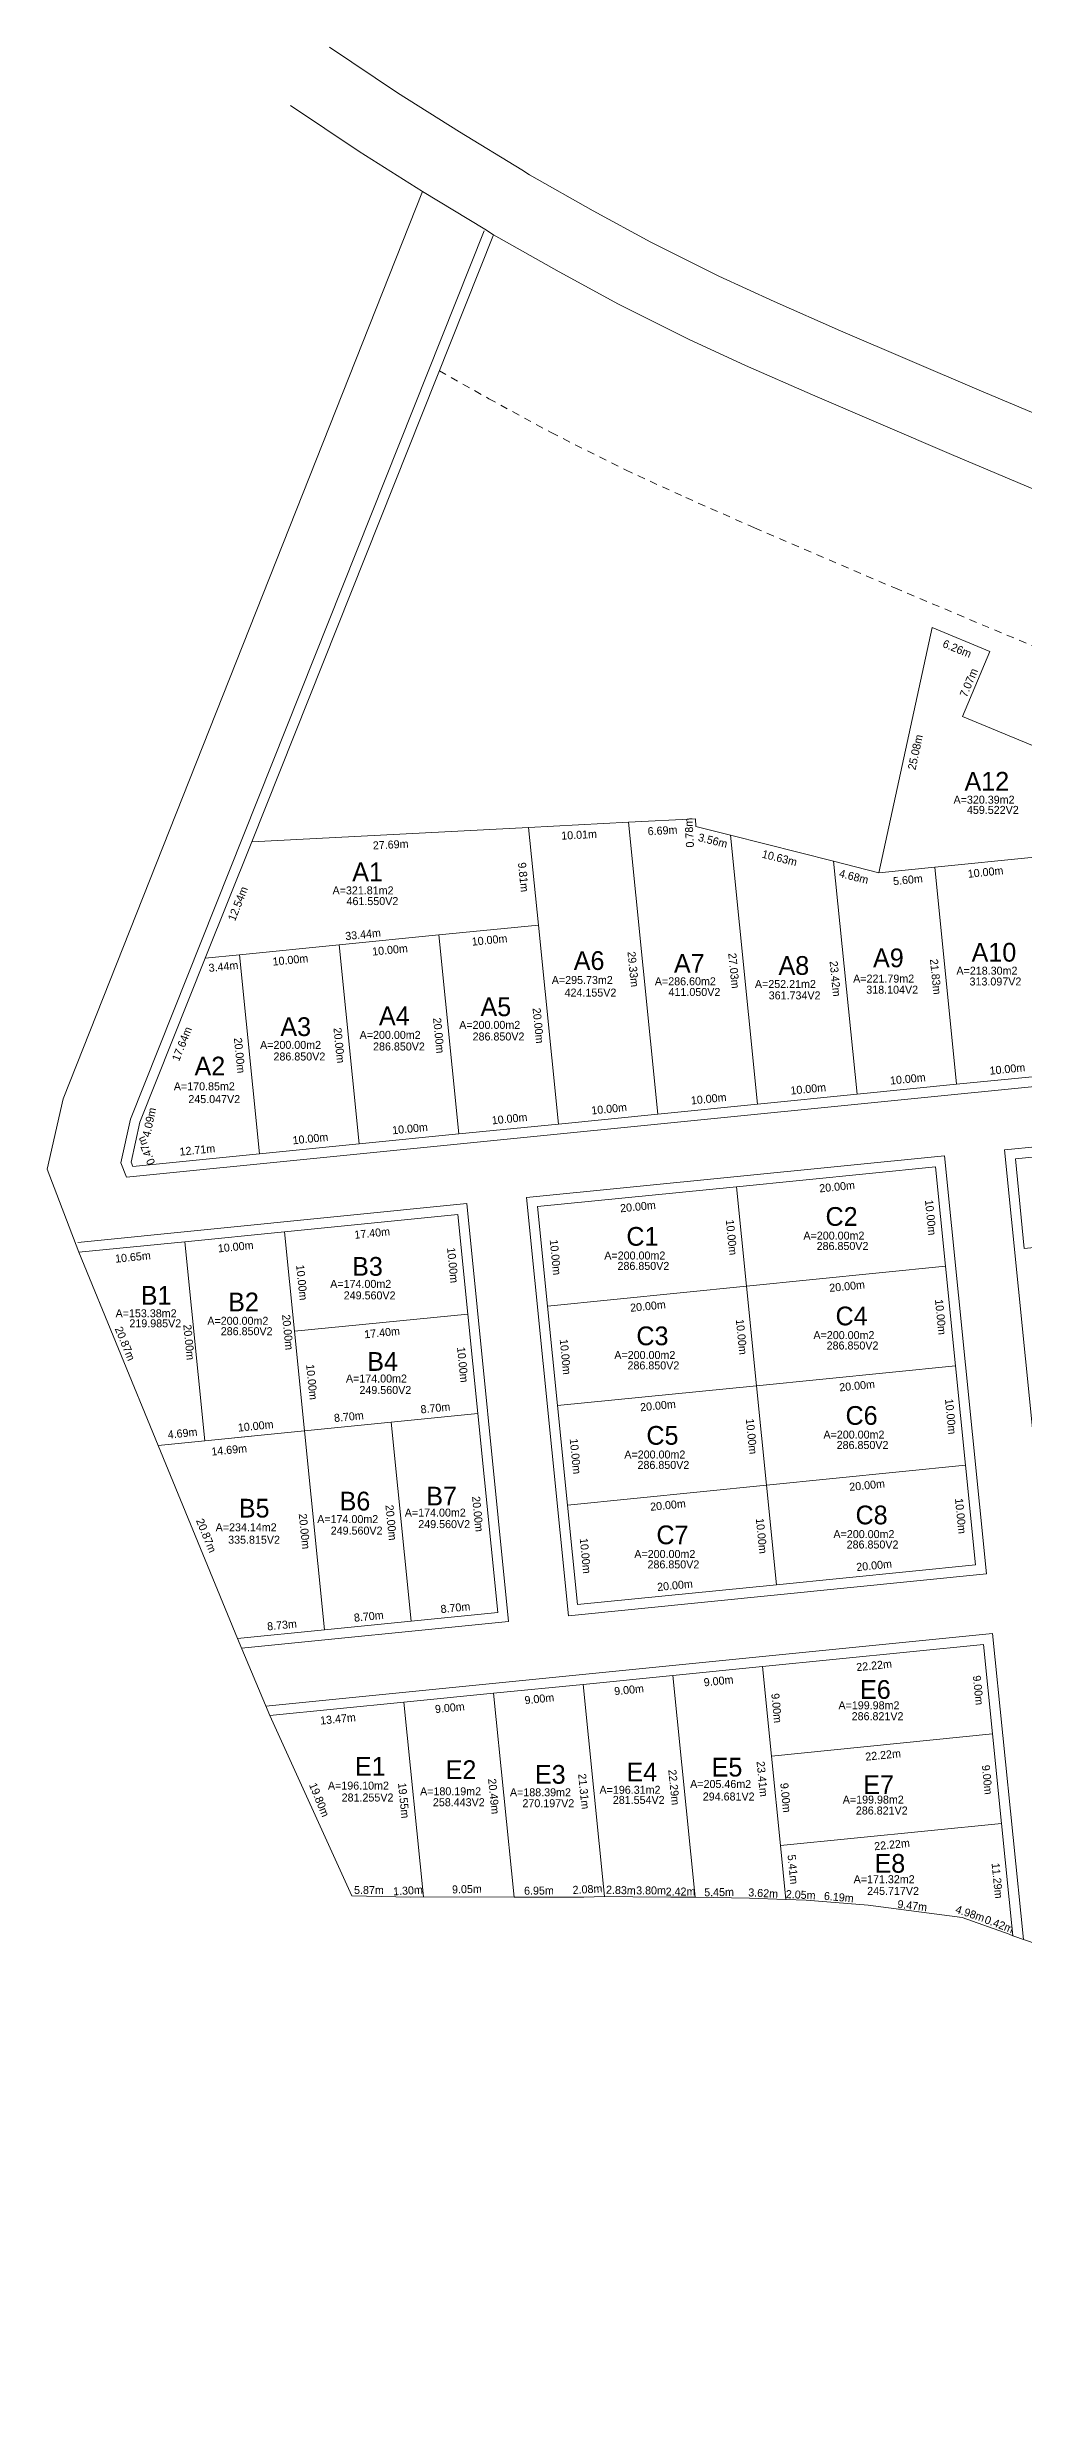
# Model space of a CAD drawing. Header units: metres. Extents: x 20 to 275, y 16 to 253.
# Drawn here: x 20.3 to 117.9, y 16.4 to 252.9 of the extents above; entities that cross this region are included whole.
import ezdxf
from ezdxf.enums import TextEntityAlignment as Align

# ---------------------------------------------------------------- set-up
doc = ezdxf.new("R2010")
doc.units = ezdxf.units.M
doc.linetypes.add('JIS_02_0.7', pattern=[1.35, 0.75, -0.6])
for name, color, linetype, lineweight in [('ACER', 250, 'Continuous', 9), ('CA 4', 250, 'Continuous', 5), ('DERECHO DE VIA', 250, 'JIS_02_0.7', 5), ('LIMITE', 250, 'Continuous', 9), ('LOTES', 250, 'Continuous', 9), ('NOMENCLATURA', 16, 'Continuous', 5)]:
    doc.layers.add(name, color=color, linetype=linetype, lineweight=lineweight)
doc.styles.get("Standard").update_dxf_attribs({"font": ''})
doc.styles.get('Standard').set_extended_font_data('Caviar Dreams')

msp = doc.modelspace()

# ---------------------------------------------------------------- linework, layer by layer
at = {"layer": 'ACER'}
for p, q in [((115.98, 142.69), (140.11, 145.1)), ((68.2, 137.92), (109.99, 142.1)), ((109.99, 142.1), (114.19, 100.31)), ((120.16, 100.89), (115.98, 142.69)), ((72.4, 96.11), (68.2, 137.92)), ((114.19, 100.31), (72.4, 96.11))]:
    msp.add_line(p, q, dxfattribs=at)
for points in [[(171.64, 43.45), (202.92, 119.15), (221.4, 111.51), (223.7, 117.05), (141.02, 151.22), (28.24, 139.96), (27.67, 141.38), (28.62, 145.76), (63.98, 234.58)], [(23.37, 133.44), (62.23, 137.32), (66.42, 95.54), (39.74, 92.87)], [(42.15, 87.08), (114.79, 94.34), (117.86, 63.74)]]:
    msp.add_lwpolyline(points, dxfattribs=at)
at = {"layer": 'CA 4'}
for points in [[(48.52, 252.95), (55.3, 248.4), (61.52, 244.48), (67.75, 240.7), (68.52, 240.21), (74.88, 236.61), (80.64, 233.47), (87.42, 230.06), (92.96, 227.52), (99.57, 224.6), (113.43, 218.67), (124.53, 213.99)], [(44.62, 247.13), (51.49, 242.53), (57.83, 238.53), (64.05, 234.76), (64.91, 234.21), (71.48, 230.49), (77.4, 227.27), (84.39, 223.75), (90.09, 221.14), (96.78, 218.18), (110.69, 212.23), (121.82, 207.54)]]:
    msp.add_lwpolyline(points, dxfattribs=at)
at = {"layer": 'DERECHO DE VIA'}
msp.add_lwpolyline([(59.5, 220.61), (64.44, 217.81), (70.67, 214.42), (78.11, 210.68), (84.14, 207.92), (91, 204.89), (105.02, 198.88), (116.2, 194.17), (129.96, 188.4), (149.99, 179.88), (178.85, 167.74), (197.19, 159.66), (202.09, 157.25), (208.69, 152.88), (218.31, 144.35), (221.24, 141.06), (223.67, 137.93), (227.27, 132.64), (230.53, 126.94), (231.69, 124.56), (235.4, 114.01), (235.78, 112.61), (254.24, 16.41)], dxfattribs=at)
at = {"layer": 'LIMITE'}
for points in [[(23.47, 132.45), (20.32, 140.77), (21.89, 147.81), (57.83, 238.53)], [(40.75, 173.5), (64.91, 234.21)], [(39.33, 93.83), (42.56, 86.12)], [(116.82, 64.1), (125.08, 61.27), (134.16, 58.27), (153.99, 56.09), (165.86, 47.85), (169.15, 45.34), (172.54, 43.08), (206.97, 20.88), (241.05, 20.97), (231.95, 66.35)]]:
    msp.add_lwpolyline(points, dxfattribs=at)
at = {"layer": 'LOTES'}
for points in [[(111.78, 186.02), (114.52, 192.54), (108.74, 194.93), (103.43, 170.41), (109.01, 170.97), (118.96, 171.96), (128.91, 172.96), (128.28, 179.18)], [(78.4, 175.46), (68.41, 174.94), (69.39, 165.17), (71.39, 145.27), (81.34, 146.27)], [(88.59, 174.15), (85.13, 175.02), (85.09, 175.8), (78.4, 175.46), (81.34, 146.27), (91.29, 147.26)], [(68.41, 174.94), (40.75, 173.5), (36.11, 161.85), (39.54, 162.19), (49.49, 163.19), (59.44, 164.18), (69.39, 165.17)], [(98.9, 171.56), (88.59, 174.15), (91.29, 147.26), (101.24, 148.26)], [(109.01, 170.97), (103.43, 170.41), (98.9, 171.56), (101.24, 148.26), (111.19, 149.25)], [(118.96, 171.96), (109.01, 170.97), (111.19, 149.25), (121.14, 150.24)], [(59.44, 164.18), (49.49, 163.19), (51.48, 143.29), (61.43, 144.28)], [(69.39, 165.17), (59.44, 164.18), (61.43, 144.28), (71.39, 145.27)], [(39.54, 162.19), (36.11, 161.85), (29.58, 145.46), (28.71, 141.46), (28.88, 141.03), (41.53, 142.29)], [(49.49, 163.19), (39.54, 162.19), (41.53, 142.29), (51.48, 143.29)], [(133.95, 143.48), (117.06, 141.8), (117.95, 132.84), (134.85, 134.53)], [(109.09, 141), (89.19, 139.01), (90.19, 129.06), (110.09, 131.05)], [(89.19, 139.01), (69.29, 137.03), (70.29, 127.08), (90.19, 129.06)], [(61.33, 136.23), (44.02, 134.5), (45.02, 124.55), (62.33, 126.28)], [(34.07, 133.51), (23.47, 132.45), (31.4, 113.14), (36.07, 113.61)], [(44.02, 134.5), (34.07, 133.51), (36.07, 113.61), (46.02, 114.6), (45.02, 124.55)], [(110.09, 131.05), (90.19, 129.06), (91.19, 119.11), (111.09, 121.1)], [(90.19, 129.06), (70.29, 127.08), (71.29, 117.13), (91.19, 119.11)], [(62.33, 126.28), (45.02, 124.55), (46.02, 114.6), (54.67, 115.47), (63.33, 116.33)], [(111.09, 121.1), (91.19, 119.11), (92.19, 109.16), (112.09, 111.15)], [(91.19, 119.11), (71.29, 117.13), (72.29, 107.18), (92.19, 109.16)], [(63.33, 116.33), (54.67, 115.47), (56.67, 95.57), (65.33, 96.43)], [(46.02, 114.6), (31.4, 113.14), (39.33, 93.83), (48.02, 94.7)], [(54.67, 115.47), (46.02, 114.6), (48.02, 94.7), (56.67, 95.57)], [(92.19, 109.16), (72.29, 107.18), (73.29, 97.23), (93.19, 99.21)], [(112.09, 111.15), (92.19, 109.16), (93.19, 99.21), (113.09, 101.2)], [(113.89, 93.24), (91.78, 91.03), (92.68, 82.08), (114.79, 84.29)], [(82.83, 90.14), (73.87, 89.24), (76, 68.04), (78.83, 68), (82.63, 67.96), (85.05, 67.96), (85.05, 67.96)], [(92.68, 82.08), (91.78, 91.03), (82.83, 90.14), (85.05, 67.96), (90.5, 67.87), (94.12, 67.74), (93.58, 73.12)], [(64.92, 88.35), (55.96, 87.45), (57.91, 68), (66.96, 67.96), (66.96, 67.96)], [(73.87, 89.24), (64.92, 88.35), (66.96, 67.96), (73.92, 67.96), (76, 68.04), (76, 68.04)], [(55.96, 87.45), (42.56, 86.12), (50.75, 68.09), (56.62, 67.96), (57.91, 68), (57.91, 68)], [(114.79, 84.29), (92.68, 82.08), (93.58, 73.12), (115.69, 75.33)], [(115.69, 75.33), (93.58, 73.12), (94.12, 67.74), (96.17, 67.66), (102.35, 67.18), (111.73, 65.92), (116.43, 64.26), (116.82, 64.1)]]:
    msp.add_lwpolyline(points, close=True, dxfattribs=at)

# ---------------------------------------------------------------- texts
at = {"layer": 'NOMENCLATURA'}
for s, rotation, p in [('6.26m', 337.5333, (111.24, 192.81)), ('7.07m', 67.2175, (112.4, 189.41)), ('25.08m', 77.7943, (107.06, 182.46)), ('6.69m', 2.9745, (81.8, 174.63)), ('0.78m', 93.1798, (84.47, 174.41)), ('27.69m', 2.9745, (54.63, 173.22)), ('10.01m', 2.9745, (73.46, 174.2)), ('3.56m', 345.8689, (86.83, 173.62)), ('9.81m', 275.7354, (67.9, 169.96)), ('10.63m', 345.8689, (93.5, 171.88)), ('4.68m', 345.8689, (100.92, 170.02)), ('10.00m', 5.704, (114.08, 170.47)), ('12.54m', 68.2752, (39.36, 167.31)), ('5.60m', 5.704, (106.32, 169.7)), ('33.44m', 5.704, (51.87, 164.24)), ('10.00m', 5.704, (64.51, 163.68)), ('3.44m', 5.704, (37.92, 161.03)), ('10.00m', 5.704, (44.61, 161.69)), ('10.00m', 5.704, (44.61, 161.69)), ('10.00m', 5.704, (54.56, 162.69)), ('29.33m', 275.7354, (78.87, 160.76)), ('27.03m', 275.7354, (88.94, 160.61)), ('23.42m', 275.7354, (99.07, 159.81)), ('21.83m', 275.7354, (109.1, 160.01)), ('20.00m', 275.7354, (69.39, 155.12)), ('17.64m', 68.2752, (33.77, 153.29)), ('20.00m', 275.7354, (39.54, 152.14)), ('20.00m', 275.7354, (49.49, 153.14)), ('20.00m', 275.7354, (59.44, 154.13)), ('10.00m', 5.704, (96.36, 148.79)), ('10.00m', 5.704, (106.31, 149.79)), ('10.00m', 5.704, (116.26, 150.78)), ('4.09m', 77.7351, (30.5, 145.45)), ('10.00m', 5.704, (76.46, 146.8)), ('10.00m', 5.704, (86.41, 147.8)), ('10.00m', 5.704, (46.61, 143.82)), ('10.00m', 5.704, (56.56, 144.82)), ('10.00m', 5.704, (66.51, 145.81)), ('0.47m', 111.8008, (30.2, 142.61)), ('12.71m', 5.704, (35.31, 142.69)), ('20.00m', 5.704, (79.34, 137.02)), ('20.00m', 5.704, (99.24, 139.01)), ('10.00m', 275.7354, (108.6, 135.93)), ('17.40m', 5.704, (52.78, 134.37)), ('10.00m', 275.7354, (88.7, 133.94)), ('10.65m', 5.704, (28.87, 131.98)), ('10.00m', 5.704, (39.14, 133.01)), ('10.00m', 275.7354, (60.84, 131.16)), ('10.00m', 275.7354, (71.1, 131.95)), ('10.00m', 275.7354, (45.76, 129.43)), ('20.00m', 5.704, (100.24, 129.06)), ('20.00m', 275.7354, (44.35, 124.46)), ('20.00m', 5.704, (80.34, 127.07)), ('10.00m', 275.7354, (89.7, 123.99)), ('10.00m', 275.7354, (109.6, 125.98)), ('20.87m', 292.3322, (28.09, 123.32)), ('20.00m', 275.7354, (34.48, 123.46)), ('17.40m', 5.704, (53.77, 124.42)), ('10.00m', 275.7354, (72.1, 122)), ('10.00m', 275.7354, (46.76, 119.48)), ('10.00m', 275.7354, (61.84, 121.21)), ('20.00m', 5.704, (101.24, 119.11)), ('8.70m', 5.704, (50.45, 116.02)), ('8.70m', 5.704, (59.1, 116.88)), ('20.00m', 5.704, (81.34, 117.12)), ('10.00m', 275.7354, (110.6, 116.03)), ('4.69m', 5.704, (33.83, 114.36)), ('10.00m', 5.704, (41.14, 115.09)), ('10.00m', 275.7354, (73.1, 112.05)), ('10.00m', 275.7354, (90.7, 114.04)), ('14.69m', 5.704, (38.49, 112.69)), ('20.00m', 5.704, (102.24, 109.16)), ('20.00m', 275.7354, (54.68, 105.42)), ('20.00m', 275.7354, (63.34, 106.28)), ('20.00m', 5.704, (82.34, 107.17)), ('10.00m', 275.7354, (111.6, 106.08)), ('20.87m', 292.3322, (36.21, 104.13)), ('20.00m', 275.7354, (46.02, 104.55)), ('10.00m', 275.7354, (91.7, 104.09)), ('10.00m', 275.7354, (74.1, 102.1)), ('20.00m', 5.704, (83.04, 99.15)), ('20.00m', 5.704, (102.94, 101.14)), ('8.70m', 5.704, (61.1, 96.91)), ('8.73m', 5.704, (43.77, 95.18)), ('8.70m', 5.704, (52.44, 96.05)), ('9.00m', 5.704, (87.4, 89.59)), ('22.22m', 5.704, (102.94, 91.14)), ('9.00m', 275.7354, (113.35, 88.66)), ('9.00m', 5.704, (69.49, 87.8)), ('9.00m', 5.704, (78.45, 88.7)), ('9.00m', 275.7354, (93.21, 86.87)), ('13.47m', 5.704, (49.36, 85.79)), ('9.00m', 5.704, (60.54, 86.91)), ('22.29m', 275.7354, (82.95, 78.95)), ('23.41m', 275.7354, (91.77, 79.79)), ('22.22m', 5.704, (103.84, 82.19)), ('22.22m', 5.704, (103.84, 82.19)), ('9.00m', 275.7354, (114.25, 79.71)), ('19.80m', 292.3155, (47.5, 77.7)), ('19.55m', 275.7354, (55.94, 77.63)), ('20.49m', 275.7354, (64.94, 78.05)), ('21.31m', 275.7354, (73.94, 78.54)), ('9.00m', 275.7354, (94.11, 77.91)), ('22.22m', 5.704, (104.73, 73.23)), ('5.41m', 275.7354, (94.83, 70.74)), ('11.29m', 275.7354, (115.26, 69.61)), ('5.87m', 359.8016, (52.46, 68.68)), ('1.30m', 3.5656, (56.36, 68.63)), ('9.05m', 1.3784, (62.25, 68.77)), ('6.95m', 0.5601, (69.45, 68.62)), ('2.08m', 3.121, (74.3, 68.76)), ('2.83m', 358.1169, (77.64, 68.67)), ('3.80m', 0.0341, (80.65, 68.64)), ('2.42m', 0.5297, (83.6, 68.53)), ('5.45m', 0.755, (87.45, 68.46)), ('3.62m', 356.8454, (91.86, 68.37)), ('2.05m', 357.3578, (95.61, 68.21)), ('6.19m', 354.8879, (99.42, 67.97)), ('9.47m', 353.3346, (106.76, 67.12)), ('4.98m', 341.4008, (112.54, 66.33)), ('0.42m', 339.2594, (115.44, 65.25))]:
    msp.add_text(s, height=0.8, rotation=rotation, dxfattribs=at).set_placement(p, align=Align.MIDDLE)
at = {"layer": 'NOMENCLATURA', "lineweight": 60}
for s, p in [('A=320.39m2', (113.93, 177.71)), ('459.522V2', (114.81, 176.69)), ('A=321.81m2', (51.87, 168.64)), ('461.550V2', (52.81, 167.57)), ('A=218.30m2', (114.22, 160.61)), ('A=295.73m2', (73.78, 159.68)), ('424.155V2', (74.6, 158.42)), ('A=286.60m2', (84.08, 159.55)), ('411.050V2', (84.99, 158.48)), ('A=252.21m2', (94.08, 159.28)), ('361.734V2', (95, 158.14)), ('A=221.79m2', (103.9, 159.82)), ('318.104V2', (104.75, 158.71)), ('313.097V2', (115.07, 159.53)), ('A=200.00m2', (54.58, 154.19)), ('A=200.00m2', (64.53, 155.19)), ('286.850V2', (65.41, 154.03)), ('A=200.00m2', (44.63, 153.19)), ('286.850V2', (45.51, 152.03)), ('286.850V2', (55.46, 153.03)), ('A=170.85m2', (36.01, 149.05)), ('245.047V2', (37, 147.77)), ('A=200.00m2', (79.03, 132.13)), ('A=200.00m2', (98.93, 134.12)), ('286.850V2', (99.79, 133.08)), ('286.850V2', (79.89, 131.09)), ('A=174.00m2', (51.64, 129.29)), ('249.560V2', (52.53, 128.14)), ('A=153.38m2', (30.19, 126.35)), ('219.985V2', (31.11, 125.35)), ('A=200.00m2', (39.36, 125.6)), ('286.850V2', (40.24, 124.56)), ('A=200.00m2', (99.93, 124.17)), ('286.850V2', (100.79, 123.13)), ('A=200.00m2', (80.03, 122.18)), ('286.850V2', (80.89, 121.14)), ('A=174.00m2', (53.21, 119.83)), ('249.560V2', (54.1, 118.68)), ('A=200.00m2', (100.93, 114.22)), ('286.850V2', (101.79, 113.18)), ('A=200.00m2', (81.03, 112.23)), ('286.850V2', (81.89, 111.19)), ('A=174.00m2', (59.09, 106.42)), ('A=234.14m2', (40.19, 104.95)), ('335.815V2', (40.98, 103.71)), ('A=174.00m2', (50.34, 105.77)), ('249.560V2', (51.23, 104.62)), ('249.560V2', (59.98, 105.27)), ('A=200.00m2', (101.93, 104.27)), ('A=200.00m2', (82.03, 102.28)), ('286.850V2', (102.79, 103.23)), ('286.850V2', (82.89, 101.24)), ('A=199.98m2', (102.43, 87.15)), ('286.821V2', (103.29, 86.06)), ('A=196.10m2', (51.41, 79.12)), ('281.255V2', (52.32, 77.93)), ('A=180.19m2', (60.62, 78.55)), ('A=188.39m2', (69.6, 78.45)), ('A=196.31m2', (78.55, 78.7)), ('281.554V2', (79.42, 77.69)), ('A=205.46m2', (87.61, 79.28)), ('294.681V2', (88.41, 78.03)), ('A=199.98m2', (102.86, 77.72)), ('258.443V2', (61.44, 77.46)), ('270.197V2', (70.39, 77.36)), ('286.821V2', (103.71, 76.63)), ('A=171.32m2', (103.95, 69.76)), ('245.717V2', (104.84, 68.59))]:
    msp.add_text(s, height=0.8, dxfattribs=at).set_placement(p, align=Align.MIDDLE)
at = {"layer": 'NOMENCLATURA', "lineweight": 60, "char_height": 1.875, "attachment_point": 1}
for s, width, insert in [('A12', 1.875, (111.98, 180.49)), ('A1', 2.0943, (50.79, 171.43)), ('A10', 1.875, (112.69, 163.39)), ('A6', 1.875, (72.93, 162.56)), ('A7', 1.875, (82.94, 162.28)), ('A8', 1.875, (93.39, 162.07)), ('A9', 1.875, (102.84, 162.83)), ('A4', 1.875, (53.46, 157.03)), ('A5', 1.875, (63.61, 157.94)), ('A3', 1.875, (43.61, 155.95)), ('A2', 1.875, (35.03, 152.01)), ('C1', 2.0943, (78.19, 134.98)), ('C2', 2.0943, (98.09, 136.97)), ('B3', 2.0943, (50.78, 131.98)), ('B1', 2.0943, (29.66, 129.09)), ('B2', 2.0943, (38.39, 128.42)), ('C4', 2.0943, (99.09, 127.02)), ('C3', 2.0943, (79.19, 125.03)), ('B4', 2.0943, (52.29, 122.47)), ('C6', 2.0943, (100.09, 117.07)), ('C5', 2.0943, (80.19, 115.08)), ('B7', 2.0943, (58.19, 109.01)), ('B5', 2.0943, (39.46, 107.8)), ('B6', 2.0943, (49.53, 108.51)), ('C8', 2.0943, (101.09, 107.12)), ('C7', 2.0943, (81.19, 105.13)), ('E6', 2.0943, (101.54, 89.67)), ('E1', 2.0943, (51.06, 81.98)), ('E2', 2.0943, (60.13, 81.65)), ('E3', 2.0943, (69.05, 81.18)), ('E4', 2.0943, (78.2, 81.42)), ('E5', 2.0943, (86.71, 81.9)), ('E7', 2.0943, (101.86, 80.14)), ('E8', 2.0943, (102.99, 72.28))]:
    msp.add_mtext_dynamic_manual_height_columns(s, width=width, gutter_width=9.38, heights=[0], dxfattribs=dict(at, insert=insert))

doc.saveas('drawing.dxf')
